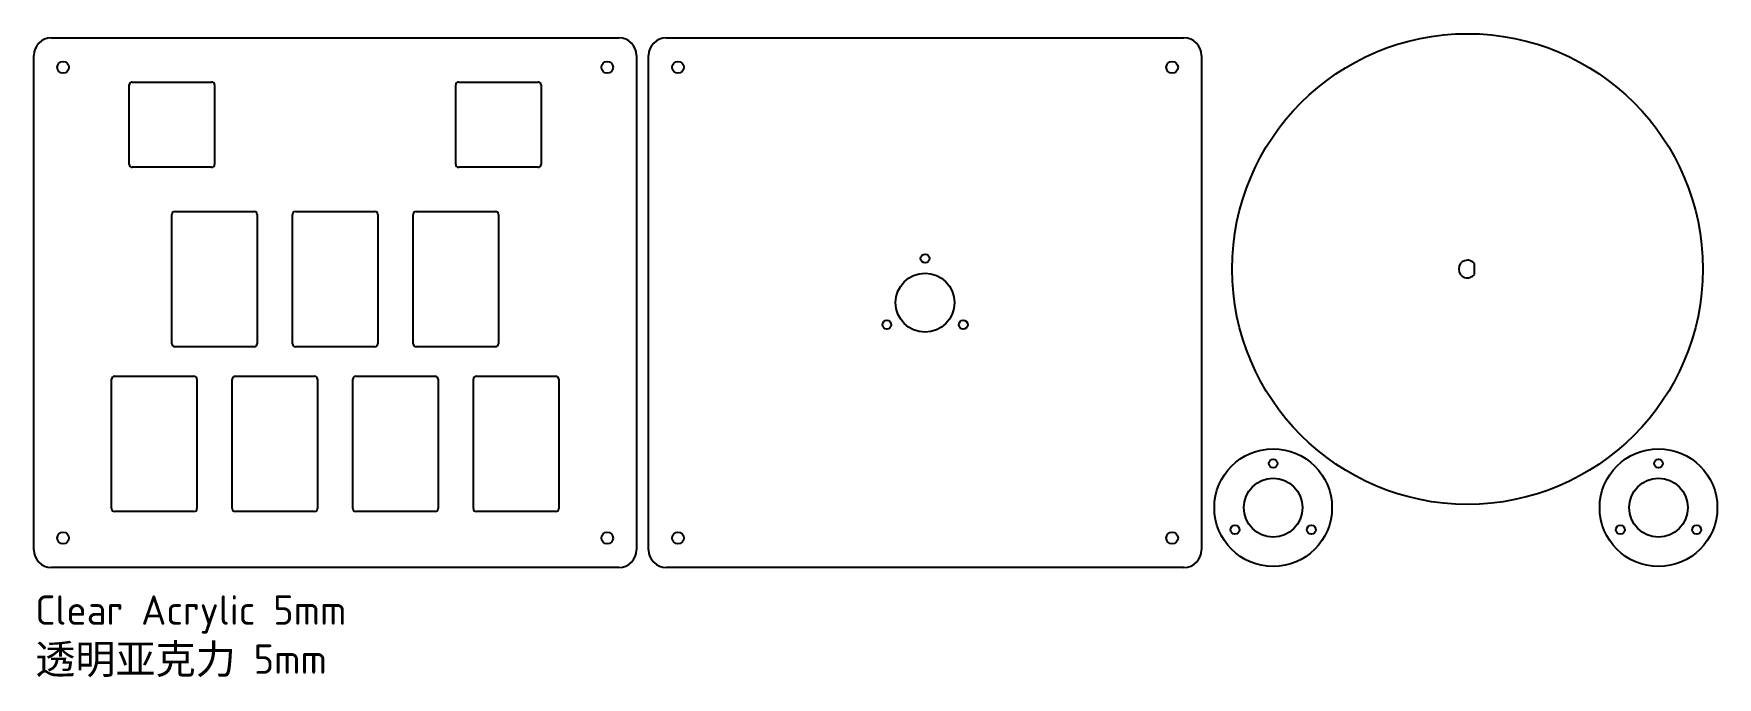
# Model space of a CAD drawing. Header units: millimetres. Extents: x 11 to 584, y 191 to 410.
import ezdxf

# ---------------------------------------------------------------- set-up
doc = ezdxf.new("R2010")
doc.units = ezdxf.units.MM
for name, color, linetype in [('KEYBOARD_PANEL', 7, 'Continuous'), ('TURNTABLE_DISC', 7, 'Continuous'), ('TURNTABLE_PANEL', 7, 'Continuous'), ('TURNTABLE_SPACER', 7, 'Continuous'), ('默认设置', 7, 'Continuous')]:
    doc.layers.add(name, color=color, linetype=linetype)

# ---------------------------------------------------------------- blocks, each defined once
blk = doc.blocks.new('SE')
at = {"layer": 'KEYBOARD_PANEL', "color": 7, "linetype": 'Continuous'}
for p, q in [((17.45, 408.57), (210.45, 408.57)), ((11.45, 234.57), (11.45, 402.57)), ((216.45, 402.57), (216.45, 234.57)), ((43.95, 365.57), (43.95, 392.57)), ((44.95, 393.57), (71.95, 393.57)), ((72.95, 392.57), (72.95, 365.57)), ((154.95, 365.57), (154.95, 392.57)), ((155.95, 393.57), (182.95, 393.57)), ((183.95, 392.57), (183.95, 365.57)), ((71.95, 364.57), (44.95, 364.57)), ((182.95, 364.57), (155.95, 364.57)), ((59.45, 349.57), (86.45, 349.57)), ((100.45, 349.57), (127.45, 349.57)), ((141.45, 349.57), (168.45, 349.57)), ((58.45, 304.57), (58.45, 348.57)), ((87.45, 348.57), (87.45, 304.57)), ((99.45, 304.57), (99.45, 348.57)), ((128.45, 348.57), (128.45, 304.57)), ((140.45, 304.57), (140.45, 348.57)), ((169.45, 348.57), (169.45, 304.57)), ((86.45, 303.57), (59.45, 303.57)), ((127.45, 303.57), (100.45, 303.57)), ((168.45, 303.57), (141.45, 303.57)), ((37.95, 248.57), (37.95, 292.57)), ((38.95, 293.57), (65.95, 293.57)), ((66.95, 292.57), (66.95, 248.57)), ((78.95, 248.57), (78.95, 292.57)), ((79.95, 293.57), (106.95, 293.57)), ((107.95, 292.57), (107.95, 248.57)), ((119.95, 248.57), (119.95, 292.57)), ((120.95, 293.57), (147.95, 293.57)), ((148.95, 292.57), (148.95, 248.57)), ((160.95, 248.57), (160.95, 292.57)), ((161.95, 293.57), (188.95, 293.57)), ((189.95, 292.57), (189.95, 248.57)), ((65.95, 247.57), (38.95, 247.57)), ((106.95, 247.57), (79.95, 247.57)), ((147.95, 247.57), (120.95, 247.57)), ((188.95, 247.57), (161.95, 247.57)), ((210.45, 228.57), (17.45, 228.57))]:
    blk.add_line(p, q, dxfattribs=at)
for centre in [(21.45, 398.57), (206.45, 398.57), (21.45, 238.57), (206.45, 238.57)]:
    blk.add_circle(centre, 2, dxfattribs=at)
for centre, radius, start, end in [((17.45, 402.57), 6, 90, 180), ((210.45, 402.57), 6, 0, 90), ((44.95, 392.57), 1, 90, 180), ((71.95, 392.57), 1, 0, 90), ((155.95, 392.57), 1, 90, 180), ((182.95, 392.57), 1, 0, 90), ((44.95, 365.57), 1, 180, 270), ((71.95, 365.57), 1, 270, 0), ((155.95, 365.57), 1, 180, 270), ((182.95, 365.57), 1, 270, 0), ((59.45, 348.57), 1, 90, 180), ((86.45, 348.57), 1, 0, 90), ((100.45, 348.57), 1, 90, 180), ((127.45, 348.57), 1, 0, 90), ((141.45, 348.57), 1, 90, 180), ((168.45, 348.57), 1, 0, 90), ((59.45, 304.57), 1, 180, 270), ((86.45, 304.57), 1, 270, 0), ((100.45, 304.57), 1, 180, 270), ((127.45, 304.57), 1, 270, 0), ((141.45, 304.57), 1, 180, 270), ((168.45, 304.57), 1, 270, 0), ((38.95, 292.57), 1, 90, 180), ((65.95, 292.57), 1, 0, 90), ((79.95, 292.57), 1, 90, 180), ((106.95, 292.57), 1, 0, 90), ((120.95, 292.57), 1, 90, 180), ((147.95, 292.57), 1, 0, 90), ((161.95, 292.57), 1, 90, 180), ((188.95, 292.57), 1, 0, 90), ((38.95, 248.57), 1, 180, 270), ((65.95, 248.57), 1, 270, 0), ((79.95, 248.57), 1, 180, 270), ((106.95, 248.57), 1, 270, 0), ((120.95, 248.57), 1, 180, 270), ((147.95, 248.57), 1, 270, 0), ((161.95, 248.57), 1, 180, 270), ((188.95, 248.57), 1, 270, 0), ((17.45, 234.57), 6, 180, 270), ((210.45, 234.57), 6, 270, 0)]:
    blk.add_arc(centre, radius, start, end, dxfattribs=at)
blk = doc.blocks.new('SE1')
at = {"layer": 'TURNTABLE_PANEL', "color": 7, "linetype": 'Continuous'}
for p, q in [((226.51, 408.57), (402.51, 408.57)), ((220.51, 234.57), (220.51, 402.57)), ((408.51, 402.57), (408.51, 234.57)), ((402.51, 228.57), (226.51, 228.57))]:
    blk.add_line(p, q, dxfattribs=at)
for centre, radius in [((230.51, 398.57), 2), ((398.51, 398.57), 2), ((314.51, 333.57), 1.5), ((314.51, 318.57), 10), ((301.52, 311.07), 1.5), ((327.5, 311.07), 1.5), ((230.51, 238.57), 2), ((398.51, 238.57), 2)]:
    blk.add_circle(centre, radius, dxfattribs=at)
for centre, start, end in [((226.51, 402.57), 90, 180), ((402.51, 402.57), 0, 90), ((226.51, 234.57), 180, 270), ((402.51, 234.57), 270, 0)]:
    blk.add_arc(centre, 6, start, end, dxfattribs=at)
blk = doc.blocks.new('SE2')
at = {"layer": 'TURNTABLE_DISC', "color": 7, "linetype": 'Continuous'}
blk.add_line((501.3, 328.17), (501.3, 331.83), dxfattribs=at)
blk.add_circle((498.93, 330), 80, dxfattribs=at)
blk.add_arc((498.93, 330), 3, 37.6012, 322.3988, dxfattribs=at)
blk = doc.blocks.new('SE3')
at = {"layer": 'TURNTABLE_SPACER', "color": 7, "linetype": 'Continuous'}
for centre, radius in [((432.86, 248.89), 20), ((432.86, 263.89), 1.5), ((432.86, 248.89), 10), ((419.87, 241.39), 1.5), ((445.85, 241.39), 1.5)]:
    blk.add_circle(centre, radius, dxfattribs=at)
blk = doc.blocks.new('SE4')
at = {"layer": 'TURNTABLE_SPACER', "color": 7, "linetype": 'Continuous'}
for centre, radius in [((563.87, 248.89), 20), ((563.87, 263.89), 1.5), ((563.87, 248.89), 10), ((550.88, 241.39), 1.5), ((576.86, 241.39), 1.5)]:
    blk.add_circle(centre, radius, dxfattribs=at)

msp = doc.modelspace()

# ---------------------------------------------------------------- block references
at = {"layer": '默认设置'}
for name in ['SE', 'SE1', 'SE2', 'SE3', 'SE4']:
    msp.add_blockref(name, (0, 0), dxfattribs=at)

# ---------------------------------------------------------------- texts
at = {"layer": '默认设置', "insert": (11.98, 219.08), "char_height": 10, "width": 107.897, "attachment_point": 1}
msp.add_mtext('{\\fSolid Edge ISO|b0||i0||c0|p34;\\C7;\\H10.;\\W1.;Clear Acrylic 5mm\\P}{\\fSolid Edge ISO|b0||i0||c0|p34;\\C7;\\H10.;\\W1.;透明亚克力 5mm}', dxfattribs=at)

doc.saveas('drawing.dxf')
